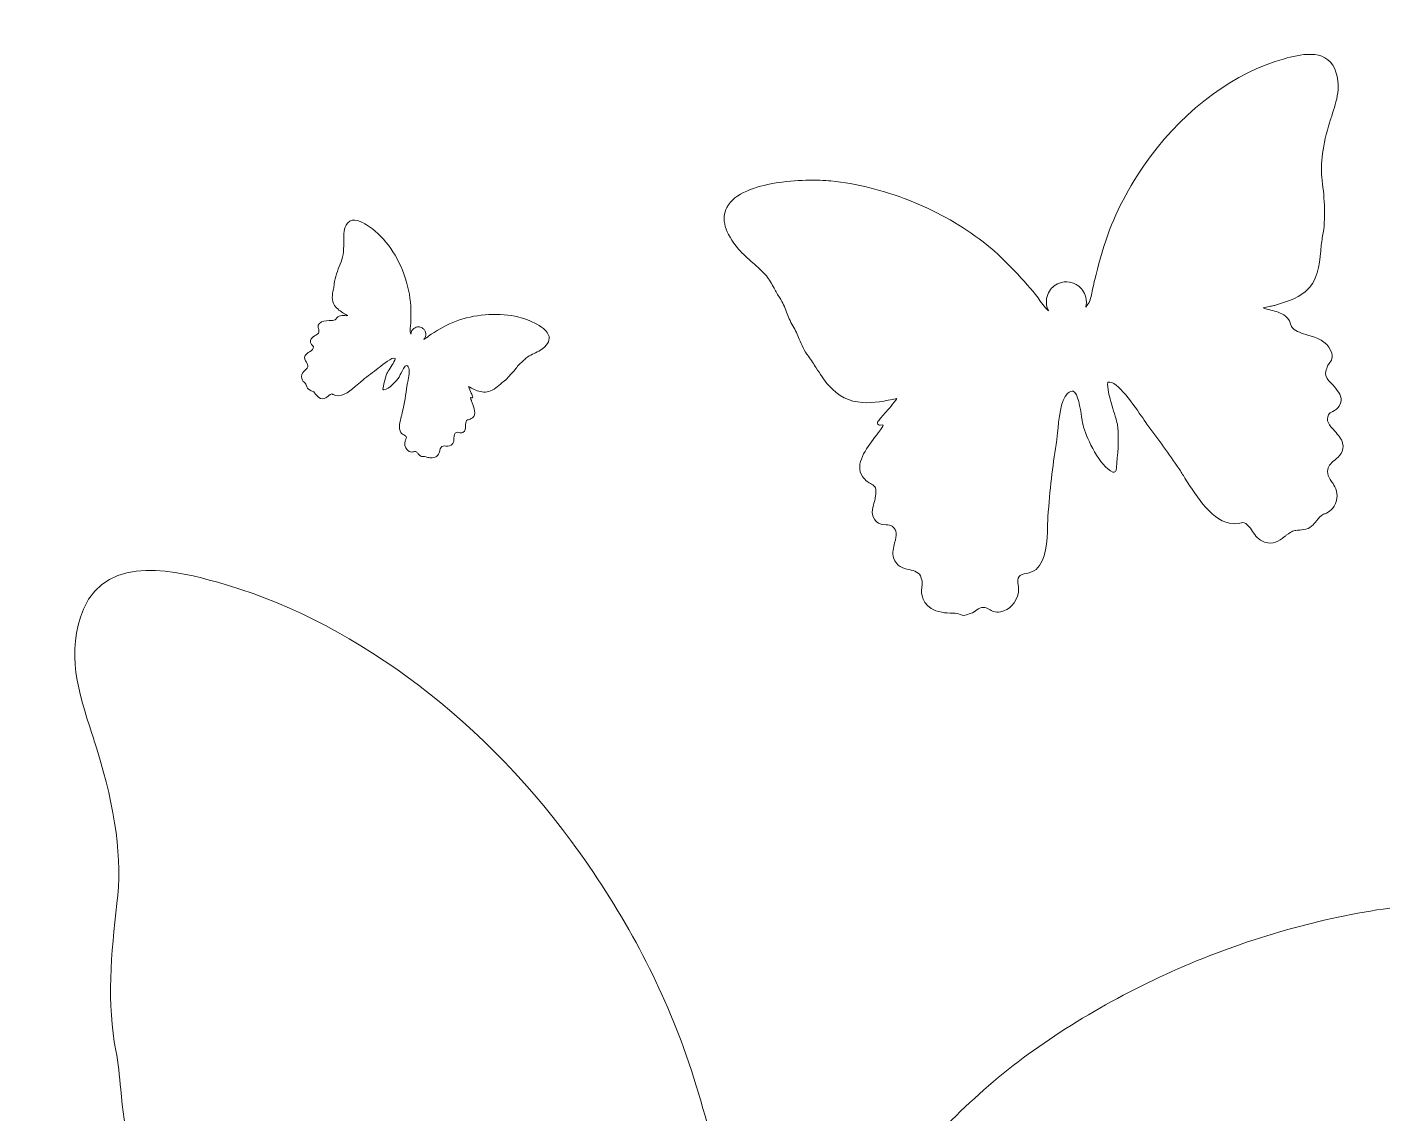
# Model space of a CAD drawing. Extents: x 245 to 764, y -945 to -55.
# Drawn here: x 417.1 to 492.2, y -778.6 to -718.4 of the extents above; entities that cross this region are included whole.
import ezdxf

# ---------------------------------------------------------------- set-up
doc = ezdxf.new("R2010")
doc.units = 0
doc.header["$MEASUREMENT"] = 0
doc.layers.add('Layer 1', color=7, linetype='Continuous', lineweight=0)

msp = doc.modelspace()

# ---------------------------------------------------------------- linework, layer by layer
at = {"layer": 'Layer 1'}
for points, knots in [([(632.82, -55.415), (632.82, -55.415), (373.36, -55.415), (373.36, -55.415), (373.36, -55.415), (244.72, -238.015), (244.72, -238.015), (244.72, -238.015), (244.72, -944.585), (244.72, -944.585), (244.72, -944.585), (764.28, -944.585), (764.28, -944.585), (764.28, -944.585), (764.28, -238.175), (764.28, -238.175), (764.28, -238.175), (632.82, -55.415), (632.82, -55.415)], [0, 0, 0, 0, 1, 1, 1, 2, 2, 2, 3, 3, 3, 4, 4, 4, 5, 5, 5, 6, 6, 6, 6]), ([(489.274, -743.452), (489.274, -743.452), (489.274, -743.452), (489.275, -743.452), (489.318, -743.525), (489.371, -743.6), (489.434, -743.673), (489.57, -743.896), (489.728, -744.256), (489.623, -744.615), (489.475, -745.122), (489.202, -745.265), (488.995, -745.344), (488.994, -745.344), (488.994, -745.344), (488.994, -745.344), (488.964, -745.353), (488.936, -745.363), (488.91, -745.375), (488.909, -745.375), (488.909, -745.375), (488.909, -745.375), (488.731, -745.453), (488.629, -745.588), (488.516, -745.738), (488.361, -745.944), (488.186, -746.177), (487.793, -746.229), (487.645, -746.249), (487.54, -746.257), (487.457, -746.263), (487.215, -746.283), (487.206, -746.284), (486.843, -746.543), (486.802, -746.573), (486.762, -746.602), (486.724, -746.63), (486.418, -746.856), (486.129, -747.07), (485.637, -746.917), (485.298, -746.812), (485.127, -746.554), (484.975, -746.327), (484.893, -746.203), (484.815, -746.086), (484.715, -745.995), (484.515, -745.811), (484.484, -745.819), (484.354, -745.851), (484.255, -745.875), (484.121, -745.908), (483.895, -745.897), (482.784, -745.845), (481.886, -744.419), (481.23, -743.377), (481.111, -743.188), (480.999, -743.01), (480.9, -742.864), (480.339, -742.037), (479.76, -741.231), (479.179, -740.466), (479.107, -740.371), (479.009, -740.227), (478.886, -740.045), (478.456, -739.41), (477.452, -737.926), (476.965, -738.06), (476.964, -738.061), (476.963, -738.062), (476.962, -738.062), (476.951, -738.078), (476.901, -738.176), (476.991, -738.608), (477.056, -738.925), (477.173, -739.314), (477.276, -739.658), (477.392, -740.042), (477.492, -740.374), (477.509, -740.559), (477.575, -741.277), (477.497, -742.082), (477.428, -742.793), (477.428, -742.793), (477.415, -742.93), (477.415, -742.93), (477.412, -742.959), (477.401, -742.987), (477.382, -743.008), (477.343, -743.052), (477.282, -743.063), (477.233, -743.04), (476.489, -742.702), (475.821, -741.223), (475.613, -740.56), (475.573, -740.431), (475.541, -740.225), (475.505, -739.986), (475.43, -739.492), (475.303, -738.667), (475.034, -738.568), (474.956, -738.539), (474.851, -738.582), (474.722, -738.694), (474.34, -739.026), (474.236, -740.139), (474.167, -740.875), (474.142, -741.131), (474.122, -741.351), (474.094, -741.515), (473.892, -742.712), (473.742, -744.019), (473.637, -745.51), (473.626, -745.66), (473.622, -745.835), (473.617, -746.021), (473.595, -746.869), (473.568, -747.925), (472.978, -748.438), (472.839, -748.559), (472.642, -748.604), (472.451, -748.649), (472.279, -748.688), (472.102, -748.729), (472.038, -748.817), (471.95, -748.937), (471.97, -749.109), (471.992, -749.291), (472.009, -749.432), (472.026, -749.577), (471.997, -749.716), (471.88, -750.278), (471.502, -750.686), (471.009, -750.781), (470.722, -750.837), (470.525, -750.728), (470.367, -750.64), (470.263, -750.582), (470.174, -750.532), (470.076, -750.534), (469.897, -750.537), (469.818, -750.593), (469.699, -750.678), (469.611, -750.74), (469.501, -750.818), (469.335, -750.881), (469.011, -751.004), (468.935, -750.999), (468.774, -750.926), (468.773, -750.926), (468.773, -750.926), (468.773, -750.925), (468.655, -750.872), (468.527, -750.846), (468.399, -750.849), (468.153, -750.854), (467.942, -750.838), (467.759, -750.805), (466.757, -750.626), (466.624, -749.952), (466.634, -749.568), (466.639, -749.411), (466.666, -749.302), (466.668, -749.295), (466.668, -749.295), (466.668, -749.295), (466.668, -749.295), (466.674, -749.159), (466.659, -749.028), (466.62, -748.907), (466.512, -748.572), (466.25, -748.51), (465.947, -748.439), (465.614, -748.361), (465.237, -748.272), (465.087, -747.793), (465.001, -747.514), (465.073, -747.231), (465.144, -746.959), (465.252, -746.539), (465.303, -746.27), (465.005, -746.037), (464.92, -745.971), (464.804, -745.964), (464.669, -745.955), (464.492, -745.945), (464.29, -745.932), (464.126, -745.772), (463.795, -745.449), (463.907, -745.063), (463.997, -744.753), (464.026, -744.651), (464.054, -744.554), (464.069, -744.46), (464.161, -743.89), (464.064, -743.834), (463.852, -743.711), (463.71, -743.629), (463.533, -743.527), (463.362, -743.28), (462.9, -742.614), (463.582, -741.72), (464.034, -741.128), (464.09, -741.055), (464.143, -740.985), (464.187, -740.925), (464.205, -740.9), (464.227, -740.872), (464.252, -740.84), (464.41, -740.634), (464.496, -740.498), (464.506, -740.436), (464.485, -740.431), (464.438, -740.428), (464.347, -740.444), (464.316, -740.449), (464.283, -740.444), (464.256, -740.426), (464.192, -740.384), (464.18, -740.302), (464.218, -740.245), (464.279, -740.154), (464.421, -739.99), (464.602, -739.781), (464.782, -739.573), (465.105, -739.198), (465.268, -738.962), (464.621, -739.104), (463.964, -739.23), (463.366, -739.19), (462.612, -739.139), (462.017, -738.839), (461.495, -738.245), (461.218, -737.931), (461.003, -737.595), (460.795, -737.27), (460.659, -737.058), (460.519, -736.838), (460.362, -736.626), (460.133, -736.317), (459.996, -735.994), (459.862, -735.681), (459.759, -735.437), (459.651, -735.186), (459.502, -734.942), (459.342, -734.684), (459.245, -734.426), (459.151, -734.177), (459.049, -733.905), (458.952, -733.647), (458.78, -733.397), (458.66, -733.223), (458.56, -733.038), (458.463, -732.86), (458.33, -732.615), (458.205, -732.384), (458.034, -732.18), (457.811, -731.915), (457.539, -731.676), (457.277, -731.444), (457.011, -731.21), (456.735, -730.967), (456.5, -730.689), (455.735, -729.787), (455.515, -729.01), (455.846, -728.38), (456.266, -727.579), (457.505, -727.213), (458.47, -727.048), (459.667, -726.842), (460.912, -726.851), (461.614, -726.92), (463.017, -727.061), (464.509, -727.429), (465.93, -727.986), (467.335, -728.536), (468.684, -729.276), (469.83, -730.124), (470.971, -730.969), (471.94, -732.028), (472.818, -733.044), (472.894, -733.132), (472.984, -733.255), (473.087, -733.397), (473.243, -733.611), (473.455, -733.901), (473.669, -734.118), (473.631, -734.044), (473.602, -733.965), (473.581, -733.881), (473.505, -733.573), (473.566, -733.263), (473.726, -733.015), (473.794, -732.908), (473.881, -732.813), (473.983, -732.735), (474.101, -732.645), (474.239, -732.577), (474.393, -732.539), (474.591, -732.49), (474.789, -732.498), (474.971, -732.552), (475.073, -732.582), (475.171, -732.626), (475.259, -732.684), (475.489, -732.832), (475.665, -733.064), (475.735, -733.351), (475.782, -733.543), (475.777, -733.735), (475.727, -733.913), (475.822, -733.783), (475.916, -733.643), (475.944, -733.594), (476.028, -733.356), (476.08, -733.091), (476.131, -732.834), (476.161, -732.684), (476.191, -732.529), (476.228, -732.381), (476.413, -731.634), (476.643, -730.755), (476.952, -729.906), (477.493, -728.418), (478.283, -726.964), (479.301, -725.585), (481.297, -722.881), (484.011, -720.899), (486.747, -720.148), (487.487, -719.944), (489.026, -719.522), (489.531, -720.716), (489.914, -721.617), (489.632, -722.484), (489.358, -723.322), (489.324, -723.427), (489.288, -723.536), (489.255, -723.643), (488.854, -724.928), (488.719, -725.96), (488.831, -726.889), (488.956, -727.919), (489.045, -729.005), (488.855, -729.969), (488.804, -730.229), (488.779, -730.5), (488.751, -730.787), (488.672, -731.612), (488.591, -732.466), (487.888, -733.059), (487.433, -733.442), (486.744, -733.644), (486.189, -733.807), (486.189, -733.807), (486.145, -733.819), (486.145, -733.819), (486.076, -733.84), (485.987, -733.856), (485.894, -733.872), (485.79, -733.89), (485.664, -733.913), (485.561, -733.944), (485.693, -733.998), (485.836, -734.034), (485.985, -734.07), (486.261, -734.139), (486.547, -734.21), (486.792, -734.409), (487.01, -734.586), (487.059, -734.749), (487.098, -734.879), (487.123, -734.963), (487.139, -735.018), (487.196, -735.07), (487.403, -735.261), (487.712, -735.356), (488.038, -735.457), (488.522, -735.605), (489.07, -735.775), (489.314, -736.318), (489.482, -736.691), (489.336, -736.876), (489.218, -737.025), (489.166, -737.093), (489.12, -737.15), (489.102, -737.223), (489.089, -737.279), (489.072, -737.328), (489.057, -737.373), (489.006, -737.519), (488.973, -737.615), (489.102, -737.854), (489.149, -737.941), (489.228, -738.018), (489.312, -738.1), (489.375, -738.162), (489.44, -738.225), (489.494, -738.297), (489.526, -738.339), (489.558, -738.379), (489.588, -738.417), (489.798, -738.681), (490.014, -738.954), (489.778, -739.385), (489.698, -739.53), (489.55, -739.609), (489.42, -739.68), (489.314, -739.737), (489.215, -739.79), (489.18, -739.861), (489.021, -740.186), (489.205, -740.424), (489.527, -740.777), (489.714, -740.982), (489.906, -741.194), (489.964, -741.445), (490.07, -741.917), (489.781, -742.161), (489.526, -742.376), (489.308, -742.559), (489.12, -742.717), (489.132, -743.004), (489.137, -743.151), (489.186, -743.301), (489.274, -743.452)], [0, 0, 0, 0, 1, 1, 1, 2, 2, 2, 3, 3, 3, 4, 4, 4, 5, 5, 5, 6, 6, 6, 7, 7, 7, 8, 8, 8, 9, 9, 9, 10, 10, 10, 11, 11, 11, 12, 12, 12, 13, 13, 13, 14, 14, 14, 15, 15, 15, 16, 16, 16, 17, 17, 17, 18, 18, 18, 19, 19, 19, 20, 20, 20, 21, 21, 21, 22, 22, 22, 23, 23, 23, 24, 24, 24, 25, 25, 25, 26, 26, 26, 27, 27, 27, 28, 28, 28, 29, 29, 29, 30, 30, 30, 31, 31, 31, 32, 32, 32, 33, 33, 33, 34, 34, 34, 35, 35, 35, 36, 36, 36, 37, 37, 37, 38, 38, 38, 39, 39, 39, 40, 40, 40, 41, 41, 41, 42, 42, 42, 43, 43, 43, 44, 44, 44, 45, 45, 45, 46, 46, 46, 47, 47, 47, 48, 48, 48, 49, 49, 49, 50, 50, 50, 51, 51, 51, 52, 52, 52, 53, 53, 53, 54, 54, 54, 55, 55, 55, 56, 56, 56, 57, 57, 57, 58, 58, 58, 59, 59, 59, 60, 60, 60, 61, 61, 61, 62, 62, 62, 63, 63, 63, 64, 64, 64, 65, 65, 65, 66, 66, 66, 67, 67, 67, 68, 68, 68, 69, 69, 69, 70, 70, 70, 71, 71, 71, 72, 72, 72, 73, 73, 73, 74, 74, 74, 75, 75, 75, 76, 76, 76, 77, 77, 77, 78, 78, 78, 79, 79, 79, 80, 80, 80, 81, 81, 81, 82, 82, 82, 83, 83, 83, 84, 84, 84, 85, 85, 85, 86, 86, 86, 87, 87, 87, 88, 88, 88, 89, 89, 89, 90, 90, 90, 91, 91, 91, 92, 92, 92, 93, 93, 93, 94, 94, 94, 95, 95, 95, 96, 96, 96, 97, 97, 97, 98, 98, 98, 99, 99, 99, 100, 100, 100, 101, 101, 101, 102, 102, 102, 103, 103, 103, 104, 104, 104, 105, 105, 105, 106, 106, 106, 107, 107, 107, 108, 108, 108, 109, 109, 109, 110, 110, 110, 111, 111, 111, 112, 112, 112, 113, 113, 113, 114, 114, 114, 115, 115, 115, 116, 116, 116, 117, 117, 117, 118, 118, 118, 119, 119, 119, 120, 120, 120, 121, 121, 121, 122, 122, 122, 123, 123, 123, 124, 124, 124, 125, 125, 125, 126, 126, 126, 127, 127, 127, 128, 128, 128, 129, 129, 129, 130, 130, 130, 131, 131, 131, 132, 132, 132, 133, 133, 133, 134, 134, 134, 135, 135, 135, 136, 136, 136, 137, 137, 137, 138, 138, 138, 139, 139, 139, 140, 140, 140, 141, 141, 141, 141]), ([(441.679, -738.663), (441.721, -738.756), (441.754, -738.83), (441.766, -738.868), (441.774, -738.893), (441.76, -738.92), (441.733, -738.929), (441.722, -738.932), (441.71, -738.93), (441.699, -738.925), (441.669, -738.91), (441.652, -738.906), (441.644, -738.906), (441.641, -738.929), (441.657, -738.986), (441.691, -739.076), (441.697, -739.09), (441.701, -739.103), (441.705, -739.113), (441.715, -739.139), (441.726, -739.17), (441.738, -739.201), (441.836, -739.459), (441.984, -739.849), (441.75, -740.037), (441.663, -740.107), (441.59, -740.125), (441.53, -740.139), (441.442, -740.16), (441.402, -740.17), (441.374, -740.382), (441.369, -740.417), (441.369, -740.454), (441.369, -740.494), (441.368, -740.613), (441.367, -740.762), (441.215, -740.842), (441.14, -740.882), (441.067, -740.865), (441.003, -740.85), (440.954, -740.839), (440.912, -740.829), (440.875, -740.844), (440.745, -740.895), (440.734, -740.996), (440.728, -741.156), (440.725, -741.261), (440.721, -741.369), (440.66, -741.459), (440.557, -741.613), (440.414, -741.605), (440.287, -741.598), (440.172, -741.591), (440.072, -741.585), (439.998, -741.693), (439.972, -741.732), (439.953, -741.777), (439.94, -741.826), (439.94, -741.826), (439.94, -741.826), (439.94, -741.826), (439.94, -741.828), (439.939, -741.87), (439.924, -741.926), (439.886, -742.064), (439.769, -742.289), (439.393, -742.247), (439.325, -742.24), (439.248, -742.223), (439.161, -742.195), (439.116, -742.181), (439.068, -742.176), (439.02, -742.183), (439.02, -742.183), (439.02, -742.183), (439.02, -742.183), (438.955, -742.192), (438.927, -742.186), (438.825, -742.108), (438.773, -742.068), (438.742, -742.029), (438.717, -741.997), (438.684, -741.955), (438.662, -741.926), (438.599, -741.906), (438.564, -741.896), (438.527, -741.904), (438.484, -741.913), (438.419, -741.928), (438.337, -741.946), (438.241, -741.896), (438.076, -741.81), (437.985, -741.625), (438.002, -741.413), (438.007, -741.36), (438.028, -741.311), (438.049, -741.262), (438.076, -741.2), (438.101, -741.141), (438.083, -741.089), (438.069, -741.051), (438.01, -741.018), (437.954, -740.986), (437.89, -740.95), (437.825, -740.913), (437.789, -740.855), (437.633, -740.611), (437.735, -740.233), (437.816, -739.929), (437.834, -739.862), (437.851, -739.8), (437.863, -739.745), (437.983, -739.204), (438.068, -738.724), (438.123, -738.277), (438.13, -738.216), (438.146, -738.136), (438.164, -738.042), (438.217, -737.773), (438.298, -737.367), (438.197, -737.209), (438.163, -737.155), (438.13, -737.129), (438.099, -737.131), (437.993, -737.138), (437.861, -737.418), (437.782, -737.585), (437.744, -737.666), (437.711, -737.736), (437.683, -737.777), (437.54, -737.991), (437.146, -738.446), (436.846, -738.488), (436.826, -738.491), (436.806, -738.48), (436.796, -738.461), (436.792, -738.451), (436.791, -738.44), (436.793, -738.43), (436.793, -738.43), (436.803, -738.38), (436.803, -738.38), (436.853, -738.12), (436.911, -737.825), (437.01, -737.577), (437.035, -737.513), (437.106, -737.406), (437.188, -737.282), (437.261, -737.17), (437.343, -737.044), (437.4, -736.939), (437.478, -736.794), (437.47, -736.755), (437.468, -736.748), (437.467, -736.747), (437.467, -736.747), (437.467, -736.747), (437.308, -736.648), (436.794, -737.069), (436.575, -737.249), (436.512, -737.301), (436.462, -737.342), (436.426, -737.368), (436.139, -737.578), (435.848, -737.804), (435.562, -738.038), (435.511, -738.08), (435.452, -738.131), (435.39, -738.186), (435.047, -738.487), (434.577, -738.899), (434.177, -738.8), (434.096, -738.78), (434.052, -738.754), (434.019, -738.735), (433.976, -738.71), (433.966, -738.704), (433.876, -738.748), (433.831, -738.771), (433.79, -738.804), (433.748, -738.839), (433.67, -738.904), (433.582, -738.977), (433.45, -738.979), (433.259, -738.981), (433.18, -738.875), (433.094, -738.762), (433.084, -738.748), (433.073, -738.733), (433.061, -738.719), (432.96, -738.588), (432.957, -738.587), (432.873, -738.555), (432.844, -738.543), (432.808, -738.53), (432.757, -738.507), (432.623, -738.447), (432.585, -738.346), (432.552, -738.256), (432.528, -738.191), (432.506, -738.132), (432.451, -738.085), (432.451, -738.085), (432.451, -738.085), (432.45, -738.085), (432.442, -738.079), (432.434, -738.072), (432.424, -738.066), (432.424, -738.066), (432.424, -738.066), (432.424, -738.065), (432.358, -738.016), (432.276, -737.936), (432.277, -737.74), (432.278, -737.601), (432.372, -737.49), (432.444, -737.426), (432.474, -737.406), (432.501, -737.385), (432.524, -737.364), (432.524, -737.364), (432.524, -737.364), (432.524, -737.364), (432.571, -737.319), (432.604, -737.271), (432.622, -737.22), (432.656, -737.119), (432.606, -737.043), (432.548, -736.955), (432.48, -736.851), (432.403, -736.734), (432.491, -736.578), (432.537, -736.495), (432.628, -736.44), (432.716, -736.386), (432.868, -736.295), (432.958, -736.23), (432.936, -736.097), (432.931, -736.069), (432.902, -736.039), (432.87, -736.008), (432.831, -735.969), (432.787, -735.925), (432.774, -735.865), (432.736, -735.687), (432.841, -735.613), (432.944, -735.541), (432.958, -735.531), (432.974, -735.52), (432.989, -735.509), (433.016, -735.489), (433.046, -735.473), (433.075, -735.458), (433.114, -735.438), (433.15, -735.419), (433.176, -735.392), (433.247, -735.321), (433.245, -735.283), (433.243, -735.226), (433.242, -735.209), (433.241, -735.19), (433.242, -735.168), (433.243, -735.141), (433.233, -735.115), (433.222, -735.086), (433.196, -735.021), (433.164, -734.939), (433.262, -734.824), (433.406, -734.657), (433.619, -734.655), (433.807, -734.653), (433.933, -734.652), (434.053, -734.65), (434.147, -734.604), (434.173, -734.592), (434.184, -734.574), (434.202, -734.547), (434.229, -734.505), (434.264, -734.452), (434.36, -734.412), (434.468, -734.367), (434.577, -734.372), (434.683, -734.377), (434.739, -734.38), (434.794, -734.382), (434.847, -734.377), (434.813, -734.355), (434.771, -734.334), (434.736, -734.316), (434.704, -734.301), (434.675, -734.286), (434.652, -734.271), (434.652, -734.271), (434.638, -734.262), (434.638, -734.262), (434.458, -734.146), (434.234, -734.001), (434.113, -733.817), (433.926, -733.532), (433.987, -733.22), (434.046, -732.918), (434.067, -732.813), (434.086, -732.714), (434.096, -732.617), (434.13, -732.254), (434.276, -731.878), (434.429, -731.525), (434.567, -731.207), (434.628, -730.826), (434.621, -730.326), (434.621, -730.285), (434.619, -730.242), (434.618, -730.201), (434.61, -729.875), (434.601, -729.537), (434.832, -729.257), (435.137, -728.886), (435.64, -729.199), (435.881, -729.349), (436.774, -729.905), (437.529, -730.896), (437.953, -732.067), (438.17, -732.665), (438.297, -733.264), (438.332, -733.85), (438.352, -734.185), (438.341, -734.521), (438.328, -734.806), (438.325, -734.863), (438.32, -734.921), (438.315, -734.978), (438.306, -735.074), (438.296, -735.174), (438.301, -735.267), (438.306, -735.288), (438.324, -735.347), (438.344, -735.404), (438.345, -735.335), (438.364, -735.266), (438.401, -735.203), (438.456, -735.109), (438.543, -735.045), (438.64, -735.016), (438.678, -735.005), (438.717, -735), (438.757, -735), (438.827, -735), (438.898, -735.018), (438.964, -735.056), (439.014, -735.086), (439.056, -735.125), (439.088, -735.169), (439.116, -735.208), (439.137, -735.25), (439.15, -735.296), (439.181, -735.401), (439.17, -735.517), (439.11, -735.619), (439.094, -735.646), (439.076, -735.671), (439.054, -735.693), (439.153, -735.639), (439.259, -735.558), (439.337, -735.499), (439.389, -735.459), (439.434, -735.425), (439.47, -735.402), (439.889, -735.133), (440.345, -734.859), (440.84, -734.679), (441.337, -734.499), (441.894, -734.379), (442.451, -734.331), (443.015, -734.283), (443.584, -734.31), (444.098, -734.408), (444.354, -734.457), (444.798, -734.586), (445.201, -734.785), (445.527, -734.946), (445.928, -735.207), (445.993, -735.535), (446.044, -735.794), (445.884, -736.047), (445.517, -736.287), (445.404, -736.361), (445.281, -736.418), (445.161, -736.473), (445.044, -736.528), (444.922, -736.584), (444.815, -736.655), (444.732, -736.709), (444.664, -736.778), (444.591, -736.851), (444.537, -736.905), (444.482, -736.959), (444.421, -737.009), (444.334, -737.079), (444.272, -737.161), (444.207, -737.247), (444.147, -737.325), (444.086, -737.406), (444.002, -737.482), (443.923, -737.552), (443.858, -737.63), (443.796, -737.706), (443.715, -737.803), (443.632, -737.904), (443.518, -737.989), (443.44, -738.048), (443.367, -738.111), (443.296, -738.172), (443.188, -738.266), (443.076, -738.362), (442.945, -738.445), (442.697, -738.601), (442.453, -738.645), (442.18, -738.583), (441.963, -738.535), (441.743, -738.42), (441.528, -738.302), (441.561, -738.402), (441.637, -738.57), (441.679, -738.663)], [0, 0, 0, 0, 1, 1, 1, 2, 2, 2, 3, 3, 3, 4, 4, 4, 5, 5, 5, 6, 6, 6, 7, 7, 7, 8, 8, 8, 9, 9, 9, 10, 10, 10, 11, 11, 11, 12, 12, 12, 13, 13, 13, 14, 14, 14, 15, 15, 15, 16, 16, 16, 17, 17, 17, 18, 18, 18, 19, 19, 19, 20, 20, 20, 21, 21, 21, 22, 22, 22, 23, 23, 23, 24, 24, 24, 25, 25, 25, 26, 26, 26, 27, 27, 27, 28, 28, 28, 29, 29, 29, 30, 30, 30, 31, 31, 31, 32, 32, 32, 33, 33, 33, 34, 34, 34, 35, 35, 35, 36, 36, 36, 37, 37, 37, 38, 38, 38, 39, 39, 39, 40, 40, 40, 41, 41, 41, 42, 42, 42, 43, 43, 43, 44, 44, 44, 45, 45, 45, 46, 46, 46, 47, 47, 47, 48, 48, 48, 49, 49, 49, 50, 50, 50, 51, 51, 51, 52, 52, 52, 53, 53, 53, 54, 54, 54, 55, 55, 55, 56, 56, 56, 57, 57, 57, 58, 58, 58, 59, 59, 59, 60, 60, 60, 61, 61, 61, 62, 62, 62, 63, 63, 63, 64, 64, 64, 65, 65, 65, 66, 66, 66, 67, 67, 67, 68, 68, 68, 69, 69, 69, 70, 70, 70, 71, 71, 71, 72, 72, 72, 73, 73, 73, 74, 74, 74, 75, 75, 75, 76, 76, 76, 77, 77, 77, 78, 78, 78, 79, 79, 79, 80, 80, 80, 81, 81, 81, 82, 82, 82, 83, 83, 83, 84, 84, 84, 85, 85, 85, 86, 86, 86, 87, 87, 87, 88, 88, 88, 89, 89, 89, 90, 90, 90, 91, 91, 91, 92, 92, 92, 93, 93, 93, 94, 94, 94, 95, 95, 95, 96, 96, 96, 97, 97, 97, 98, 98, 98, 99, 99, 99, 100, 100, 100, 101, 101, 101, 102, 102, 102, 103, 103, 103, 104, 104, 104, 105, 105, 105, 106, 106, 106, 107, 107, 107, 108, 108, 108, 109, 109, 109, 110, 110, 110, 111, 111, 111, 112, 112, 112, 113, 113, 113, 114, 114, 114, 115, 115, 115, 116, 116, 116, 117, 117, 117, 118, 118, 118, 119, 119, 119, 120, 120, 120, 121, 121, 121, 122, 122, 122, 123, 123, 123, 124, 124, 124, 125, 125, 125, 126, 126, 126, 127, 127, 127, 128, 128, 128, 129, 129, 129, 130, 130, 130, 131, 131, 131, 132, 132, 132, 133, 133, 133, 134, 134, 134, 135, 135, 135, 136, 136, 136, 137, 137, 137, 138, 138, 138, 139, 139, 139, 140, 140, 140, 141, 141, 141, 141]), ([(480.744, -825.116), (480.642, -825.437), (480.602, -825.781), (480.617, -826.141), (480.617, -826.141), (480.616, -826.142), (480.616, -826.142), (480.622, -826.16), (480.695, -826.447), (480.707, -826.863), (480.733, -827.878), (480.384, -829.658), (477.734, -830.131), (477.251, -830.218), (476.693, -830.26), (476.044, -830.247), (475.704, -830.24), (475.367, -830.308), (475.056, -830.449), (475.055, -830.45), (475.054, -830.451), (475.052, -830.45), (474.627, -830.644), (474.426, -830.657), (473.571, -830.333), (473.131, -830.166), (472.841, -829.96), (472.609, -829.796), (472.294, -829.571), (472.086, -829.424), (471.613, -829.416), (471.353, -829.411), (471.118, -829.543), (470.844, -829.695), (470.426, -829.928), (469.905, -830.217), (469.148, -830.069), (467.845, -829.817), (466.846, -828.738), (466.536, -827.253), (466.459, -826.885), (466.506, -826.502), (466.549, -826.131), (466.607, -825.65), (466.66, -825.195), (466.429, -824.878), (466.26, -824.647), (465.791, -824.538), (465.337, -824.433), (464.833, -824.316), (464.311, -824.196), (463.945, -823.878), (462.384, -822.521), (462.313, -819.731), (462.256, -817.49), (462.244, -816.999), (462.231, -816.536), (462.204, -816.141), (461.925, -812.199), (461.53, -808.746), (460.996, -805.584), (460.922, -805.151), (460.868, -804.569), (460.804, -803.894), (460.621, -801.948), (460.344, -799.008), (459.337, -798.13), (458.995, -797.833), (458.717, -797.721), (458.51, -797.796), (457.8, -798.058), (457.466, -800.24), (457.267, -801.543), (457.171, -802.174), (457.087, -802.719), (456.981, -803.059), (456.433, -804.812), (454.666, -808.72), (452.702, -809.613), (452.571, -809.673), (452.411, -809.644), (452.307, -809.529), (452.256, -809.473), (452.228, -809.4), (452.22, -809.324), (452.22, -809.324), (452.185, -808.96), (452.185, -808.96), (452.004, -807.082), (451.797, -804.954), (451.972, -803.058), (452.017, -802.569), (452.28, -801.692), (452.587, -800.677), (452.86, -799.769), (453.169, -798.739), (453.342, -797.903), (453.579, -796.76), (453.447, -796.502), (453.417, -796.461), (453.415, -796.459), (453.412, -796.457), (453.409, -796.455), (452.124, -796.101), (449.469, -800.022), (448.333, -801.699), (448.007, -802.18), (447.75, -802.562), (447.56, -802.812), (446.025, -804.833), (444.495, -806.964), (443.012, -809.147), (442.75, -809.534), (442.454, -810.005), (442.139, -810.504), (440.407, -813.256), (438.033, -817.025), (435.097, -817.163), (434.502, -817.191), (434.146, -817.104), (433.886, -817.041), (433.54, -816.956), (433.459, -816.936), (432.932, -817.421), (432.668, -817.663), (432.462, -817.972), (432.244, -818.3), (431.844, -818.899), (431.39, -819.579), (430.494, -819.857), (429.194, -820.261), (428.432, -819.697), (427.622, -819.1), (427.521, -819.025), (427.417, -818.948), (427.308, -818.87), (426.349, -818.184), (426.325, -818.182), (425.687, -818.131), (425.465, -818.113), (425.189, -818.092), (424.799, -818.04), (423.761, -817.902), (423.298, -817.286), (422.888, -816.742), (422.589, -816.346), (422.321, -815.989), (421.849, -815.783), (421.849, -815.783), (421.849, -815.783), (421.847, -815.782), (421.779, -815.752), (421.705, -815.725), (421.626, -815.702), (421.624, -815.701), (421.624, -815.701), (421.623, -815.701), (421.076, -815.494), (420.354, -815.114), (419.962, -813.775), (419.684, -812.826), (420.103, -811.875), (420.463, -811.287), (420.629, -811.092), (420.77, -810.896), (420.883, -810.702), (420.884, -810.702), (420.885, -810.701), (420.885, -810.701), (421.119, -810.303), (421.246, -809.907), (421.261, -809.519), (421.291, -808.76), (420.794, -808.343), (420.219, -807.859), (419.545, -807.29), (418.78, -806.646), (419.063, -805.398), (419.214, -804.736), (419.723, -804.175), (420.217, -803.634), (421.067, -802.7), (421.554, -802.072), (421.133, -801.213), (421.041, -801.027), (420.779, -800.885), (420.499, -800.734), (420.155, -800.548), (419.764, -800.338), (419.554, -799.956), (418.929, -798.817), (419.502, -798.096), (420.055, -797.398), (420.134, -797.297), (420.218, -797.191), (420.303, -797.082), (420.446, -796.892), (420.619, -796.723), (420.785, -796.56), (421.007, -796.344), (421.216, -796.14), (421.341, -795.909), (421.681, -795.279), (421.592, -795.024), (421.458, -794.638), (421.418, -794.521), (421.374, -794.391), (421.339, -794.244), (421.291, -794.051), (421.171, -793.898), (421.031, -793.72), (420.722, -793.327), (420.336, -792.837), (420.779, -791.852), (421.424, -790.417), (422.872, -789.969), (424.15, -789.575), (425.013, -789.309), (425.828, -789.058), (426.376, -788.553), (426.527, -788.416), (426.569, -788.271), (426.634, -788.051), (426.738, -787.706), (426.866, -787.276), (427.444, -786.806), (428.091, -786.281), (428.846, -786.094), (429.575, -785.912), (429.968, -785.815), (430.347, -785.722), (430.696, -785.579), (430.424, -785.495), (430.092, -785.437), (429.817, -785.388), (429.569, -785.345), (429.335, -785.304), (429.151, -785.249), (429.151, -785.249), (429.036, -785.216), (429.036, -785.216), (427.571, -784.786), (425.748, -784.253), (424.547, -783.24), (422.691, -781.674), (422.475, -779.418), (422.267, -777.237), (422.194, -776.478), (422.126, -775.762), (421.992, -775.076), (421.491, -772.527), (421.727, -769.658), (422.055, -766.936), (422.351, -764.483), (421.994, -761.757), (420.934, -758.359), (420.847, -758.077), (420.752, -757.789), (420.662, -757.51), (419.94, -755.297), (419.195, -753.007), (420.205, -750.625), (421.541, -747.471), (425.607, -748.587), (427.562, -749.124), (434.792, -751.11), (441.963, -756.346), (447.237, -763.49), (449.928, -767.135), (452.015, -770.976), (453.444, -774.907), (454.26, -777.152), (454.868, -779.474), (455.356, -781.449), (455.453, -781.841), (455.534, -782.249), (455.612, -782.645), (455.747, -783.325), (455.886, -784.026), (456.108, -784.654), (456.181, -784.783), (456.43, -785.153), (456.681, -785.496), (456.549, -785.027), (456.534, -784.519), (456.659, -784.012), (456.845, -783.255), (457.309, -782.64), (457.916, -782.249), (458.151, -782.097), (458.408, -781.979), (458.678, -781.9), (459.159, -781.758), (459.683, -781.737), (460.205, -781.866), (460.612, -781.966), (460.976, -782.146), (461.288, -782.385), (461.558, -782.591), (461.787, -782.842), (461.969, -783.124), (462.39, -783.778), (462.552, -784.597), (462.351, -785.412), (462.297, -785.634), (462.219, -785.842), (462.119, -786.037), (462.684, -785.464), (463.243, -784.698), (463.655, -784.133), (463.929, -783.758), (464.166, -783.433), (464.366, -783.201), (466.686, -780.515), (469.247, -777.719), (472.264, -775.484), (475.29, -773.244), (478.854, -771.29), (482.568, -769.835), (486.323, -768.365), (490.265, -767.391), (493.972, -767.02), (495.827, -766.836), (499.116, -766.812), (502.279, -767.356), (504.829, -767.794), (508.102, -768.76), (509.214, -770.876), (510.087, -772.54), (509.507, -774.594), (507.485, -776.979), (506.864, -777.712), (506.135, -778.354), (505.431, -778.973), (504.738, -779.585), (504.021, -780.216), (503.432, -780.918), (502.98, -781.456), (502.65, -782.067), (502.299, -782.714), (502.043, -783.186), (501.779, -783.674), (501.461, -784.133), (501.006, -784.794), (500.751, -785.475), (500.479, -786.194), (500.232, -786.852), (499.976, -787.533), (499.553, -788.216), (499.158, -788.86), (498.875, -789.524), (498.601, -790.168), (498.248, -790.995), (497.886, -791.849), (497.281, -792.666), (496.866, -793.226), (496.494, -793.806), (496.136, -794.366), (495.586, -795.225), (495.017, -796.113), (494.286, -796.943), (492.906, -798.513), (491.335, -799.306), (489.343, -799.44), (487.763, -799.547), (486.026, -799.213), (484.317, -798.839), (484.747, -799.46), (485.602, -800.452), (486.077, -801.001), (486.554, -801.553), (486.931, -801.989), (487.09, -802.228), (487.193, -802.38), (487.159, -802.595), (486.99, -802.707), (486.919, -802.754), (486.832, -802.767), (486.749, -802.753), (486.511, -802.713), (486.387, -802.72), (486.331, -802.731), (486.357, -802.897), (486.583, -803.256), (487.001, -803.799), (487.067, -803.884), (487.125, -803.96), (487.172, -804.024), (487.289, -804.184), (487.429, -804.368), (487.576, -804.561), (488.77, -806.125), (490.575, -808.489), (489.353, -810.248), (488.902, -810.899), (488.435, -811.17), (488.059, -811.387), (487.499, -811.712), (487.243, -811.86), (487.484, -813.366), (487.523, -813.613), (487.597, -813.87), (487.676, -814.14), (487.914, -814.96), (488.21, -815.98), (487.335, -816.833), (486.9, -817.256), (486.368, -817.288), (485.898, -817.317), (485.543, -817.339), (485.235, -817.358), (485.011, -817.533), (484.223, -818.147), (484.358, -818.858), (484.645, -819.968), (484.831, -820.688), (485.023, -821.436), (484.794, -822.173), (484.399, -823.437), (483.403, -823.672), (482.523, -823.88), (481.722, -824.068), (481.03, -824.231), (480.744, -825.116)], [0, 0, 0, 0, 1, 1, 1, 2, 2, 2, 3, 3, 3, 4, 4, 4, 5, 5, 5, 6, 6, 6, 7, 7, 7, 8, 8, 8, 9, 9, 9, 10, 10, 10, 11, 11, 11, 12, 12, 12, 13, 13, 13, 14, 14, 14, 15, 15, 15, 16, 16, 16, 17, 17, 17, 18, 18, 18, 19, 19, 19, 20, 20, 20, 21, 21, 21, 22, 22, 22, 23, 23, 23, 24, 24, 24, 25, 25, 25, 26, 26, 26, 27, 27, 27, 28, 28, 28, 29, 29, 29, 30, 30, 30, 31, 31, 31, 32, 32, 32, 33, 33, 33, 34, 34, 34, 35, 35, 35, 36, 36, 36, 37, 37, 37, 38, 38, 38, 39, 39, 39, 40, 40, 40, 41, 41, 41, 42, 42, 42, 43, 43, 43, 44, 44, 44, 45, 45, 45, 46, 46, 46, 47, 47, 47, 48, 48, 48, 49, 49, 49, 50, 50, 50, 51, 51, 51, 52, 52, 52, 53, 53, 53, 54, 54, 54, 55, 55, 55, 56, 56, 56, 57, 57, 57, 58, 58, 58, 59, 59, 59, 60, 60, 60, 61, 61, 61, 62, 62, 62, 63, 63, 63, 64, 64, 64, 65, 65, 65, 66, 66, 66, 67, 67, 67, 68, 68, 68, 69, 69, 69, 70, 70, 70, 71, 71, 71, 72, 72, 72, 73, 73, 73, 74, 74, 74, 75, 75, 75, 76, 76, 76, 77, 77, 77, 78, 78, 78, 79, 79, 79, 80, 80, 80, 81, 81, 81, 82, 82, 82, 83, 83, 83, 84, 84, 84, 85, 85, 85, 86, 86, 86, 87, 87, 87, 88, 88, 88, 89, 89, 89, 90, 90, 90, 91, 91, 91, 92, 92, 92, 93, 93, 93, 94, 94, 94, 95, 95, 95, 96, 96, 96, 97, 97, 97, 98, 98, 98, 99, 99, 99, 100, 100, 100, 101, 101, 101, 102, 102, 102, 103, 103, 103, 104, 104, 104, 105, 105, 105, 106, 106, 106, 107, 107, 107, 108, 108, 108, 109, 109, 109, 110, 110, 110, 111, 111, 111, 112, 112, 112, 113, 113, 113, 114, 114, 114, 115, 115, 115, 116, 116, 116, 117, 117, 117, 118, 118, 118, 119, 119, 119, 120, 120, 120, 121, 121, 121, 122, 122, 122, 123, 123, 123, 124, 124, 124, 125, 125, 125, 126, 126, 126, 127, 127, 127, 128, 128, 128, 129, 129, 129, 130, 130, 130, 131, 131, 131, 132, 132, 132, 133, 133, 133, 134, 134, 134, 135, 135, 135, 136, 136, 136, 137, 137, 137, 138, 138, 138, 139, 139, 139, 140, 140, 140, 141, 141, 141, 141])]:
    msp.add_open_spline(points, degree=3, knots=knots, dxfattribs=at)

doc.saveas('drawing.dxf')
